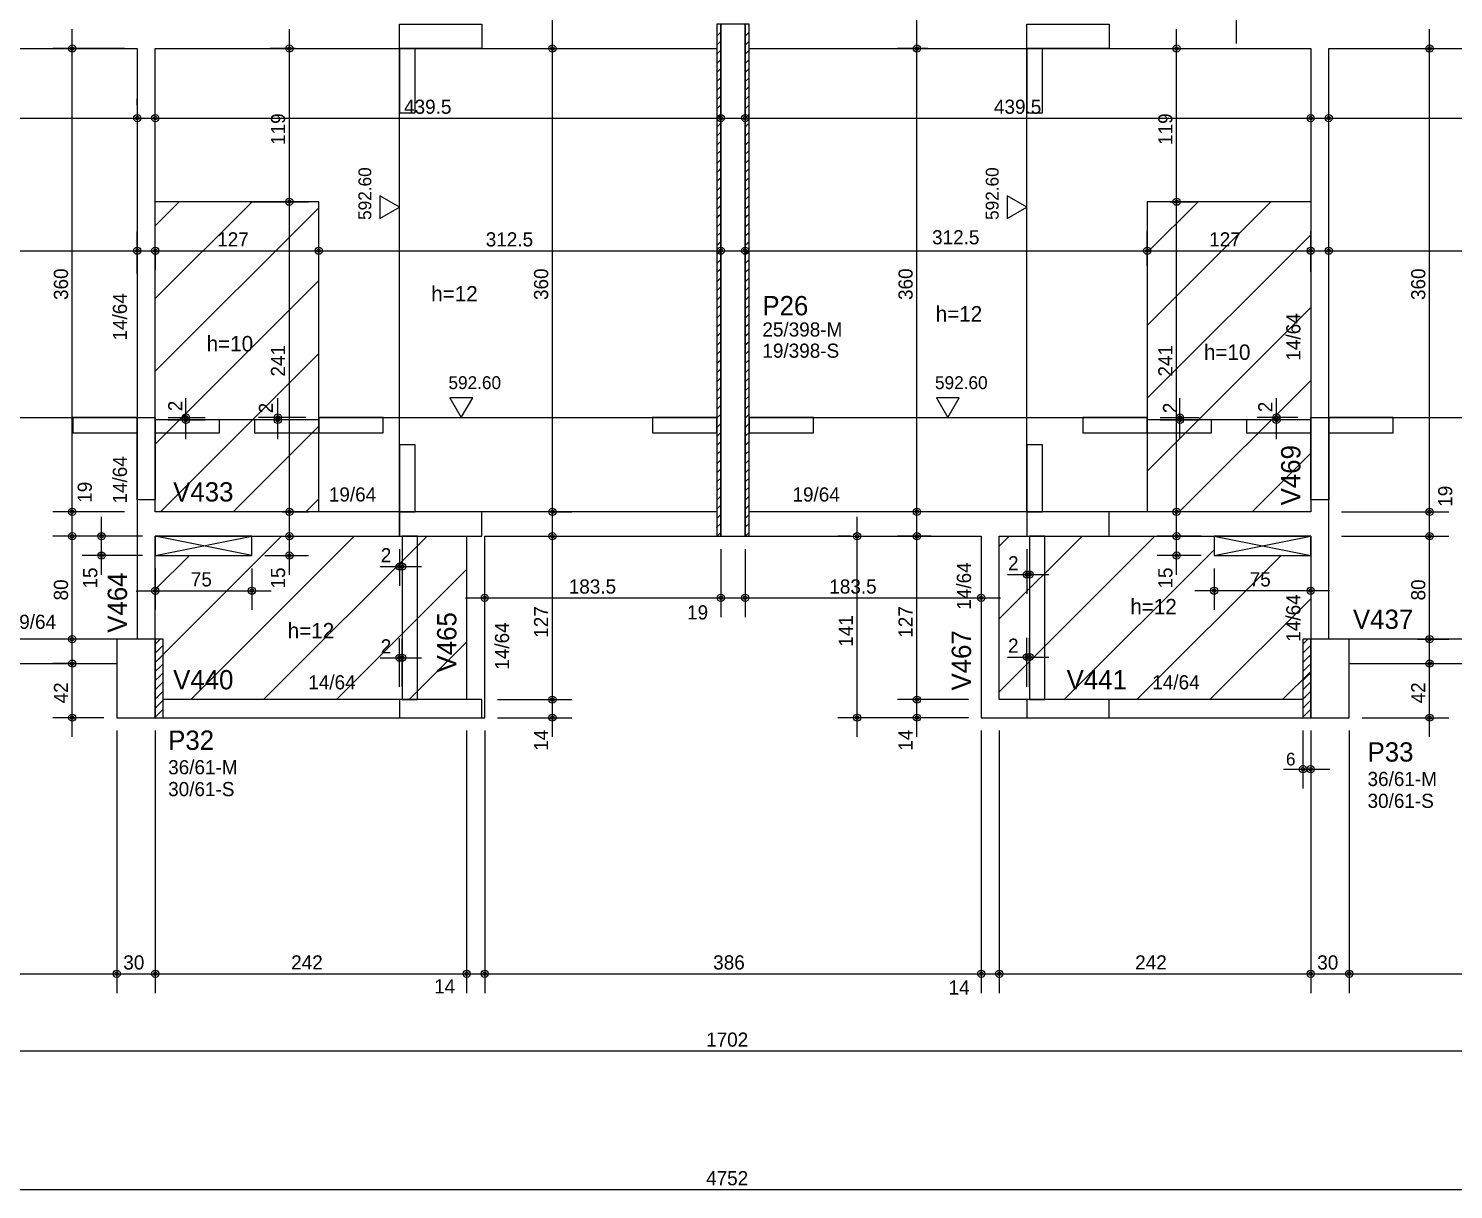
# Model space of a CAD drawing. Header units: metres. Extents: x 310 to 5592, y 1610 to 4022.
# Drawn here: x 2405 to 3513, y 1625 to 2528 of the extents above; entities that cross this region are included whole.
import ezdxf

# ---------------------------------------------------------------- set-up
doc = ezdxf.new("R2010")
doc.units = ezdxf.units.M
for name, color, linetype in [('MTH-224', 4, 'Continuous'), ('MTH-230', 1, 'Continuous'), ('MTH-COTAS7', 31, 'Continuous'), ('MTH-DIM-PILAR', 3, 'Continuous'), ('MTH-DIM-VIGA', 3, 'Continuous'), ('MTH-FACE-VIGA', 7, 'Continuous'), ('MTH-LINHA-SEÇÃO', 16, 'Continuous'), ('MTH-PILAR-SEGUE', 5, 'Continuous'), ('MTH-SIMB_COTA', 3, 'Continuous'), ('MTH-TIT1-PILAR', 5, 'Continuous'), ('MTH-TIT1-VIGA', 5, 'Continuous'), ('MTH-TRACEJADO-216', 1, 'Continuous'), ('MTH-TXT', 4, 'Continuous'), ('MTH-TXT-NEGRITO', 5, 'Continuous')]:
    doc.layers.add(name, color=color, linetype=linetype)

msp = doc.modelspace()

# ---------------------------------------------------------------- linework, layer by layer
at = {"layer": 'MTH-224', "linetype": 'Continuous'}
for points in [[(2678.087897, 2380.134453), (2693.386367, 2388.967456), (2678.087897, 2397.799581), (2678.087897, 2380.134453)], [(3165.675639, 2380.134453), (3180.974109, 2388.967456), (3165.675639, 2397.799581), (3165.675639, 2380.134453)], [(2732.510744, 2240.790798), (2741.343747, 2225.492328), (2750.175872, 2240.790798), (2732.510744, 2240.790798)], [(3110.68312, 2240.790798), (3119.516123, 2225.492328), (3128.348248, 2240.790798), (3110.68312, 2240.790798)]]:
    msp.add_lwpolyline(points, dxfattribs=at)
at = {"layer": 'MTH-230', "linetype": 'Continuous'}
for p, q in [((2503.511363, 2118.135498), (2578.511366, 2133.135498)), ((2578.511366, 2118.135498), (2503.511363, 2133.135498)), ((3326.511369, 2133.135498), (3401.511372, 2118.135498)), ((3326.511369, 2118.135498), (3401.511372, 2133.135498))]:
    msp.add_line(p, q, dxfattribs=at)
at = {"layer": 'MTH-COTAS7', "linetype": 'Continuous'}
for p, q in [((3095.447424, 2516.13677), (3095.447424, 2714.635497)), ((2812.152631, 2516.13677), (2812.152631, 2622.135465)), ((3343.886591, 2516.13677), (3343.886591, 2622.135465)), ((2438.970528, 2137.135501), (2438.970528, 2527.13677)), ((2607.698654, 2378.135439), (2607.698654, 2527.13677)), ((2812.152631, 2137.135501), (2812.152631, 2527.13677)), ((3095.447424, 2137.135501), (3095.447424, 2527.13677)), ((3297.324079, 2378.135439), (3297.324079, 2527.13677)), ((3493.919524, 2137.135501), (3493.919524, 2527.13677)), ((2479.511361, 2512.13677), (2423.970528, 2512.13677)), ((2612.295586, 2512.13677), (2592.698654, 2512.13677)), ((2810.094983, 2512.13677), (2827.152631, 2512.13677)), ((3103.966246, 2512.13677), (3080.447424, 2512.13677)), ((3292.727147, 2512.13677), (3312.324079, 2512.13677)), ((3465.43347, 2512.13677), (3508.919524, 2512.13677)), ((2489.511361, 2468.054228), (2489.511361, 2473.127822)), ((2503.511361, 2447.013621), (2503.511361, 2473.127822)), ((2962.011366, 2444.846505), (2962.011366, 2473.127822)), ((3415.51137, 2446.314718), (3415.51137, 2473.127822)), ((2169.511366, 2458.127822), (2504.511361, 2458.127822)), ((2488.511361, 2458.127822), (2958.011366, 2458.127822)), ((2943.011366, 2449.179394), (2943.011366, 2443.127822)), ((2947.011366, 2458.127822), (3416.51137, 2458.127822)), ((3400.51137, 2458.127822), (3735.511366, 2458.127822)), ((3401.51137, 2451.065743), (3401.51137, 2443.127822)), ((2607.698654, 2137.135501), (2607.698654, 2408.135439)), ((3297.324079, 2137.135501), (3297.324079, 2408.135439)), ((2577.01138, 2393.135439), (2622.698654, 2393.135439)), ((2612.698654, 2393.135439), (2592.698654, 2393.135439)), ((3328.011352, 2393.135439), (3282.324079, 2393.135439)), ((3292.324079, 2393.135439), (3312.324079, 2393.135439)), ((2489.511361, 2337.386135), (2489.511361, 2370.038858)), ((2630.511399, 2360.593422), (2630.511399, 2370.038858)), ((2630.511399, 2360.593422), (2630.511399, 2370.038858)), ((2962.011366, 2349.076776), (2962.011366, 2370.038858)), ((3274.511365, 2343.264967), (3274.511365, 2370.038858)), ((3274.511365, 2343.264967), (3274.511365, 2370.038858)), ((3401.51137, 2338.74127), (3401.51137, 2370.038858)), ((3415.51137, 2338.74127), (3415.51137, 2370.038858)), ((2169.511366, 2355.038858), (2504.511361, 2355.038858)), ((2488.511361, 2355.038858), (2645.511399, 2355.038858)), ((2503.511361, 2356.083774), (2503.511361, 2340.038858)), ((2615.511399, 2355.038858), (2958.011366, 2355.038858)), ((2943.011366, 2353.603166), (2943.011366, 2340.038858)), ((2947.011366, 2355.038858), (3289.511365, 2355.038858)), ((3259.511365, 2355.038858), (3416.51137, 2355.038858)), ((3400.51137, 2355.038858), (3735.511366, 2355.038858)), ((2527.308601, 2208.492328), (2527.308601, 2240.492328)), ((2598.749371, 2208.492328), (2598.749371, 2240.492328)), ((3299.943316, 2208.492328), (3299.943316, 2240.492328)), ((3374.906142, 2208.492328), (3374.906142, 2240.492328)), ((2513.511361, 2225.492328), (2542.308601, 2225.492328)), ((2513.511361, 2223.492328), (2542.308601, 2223.492328)), ((2620.511399, 2225.492328), (2583.749371, 2225.492328)), ((2620.511399, 2223.492328), (2583.749371, 2223.492328)), ((3284.511365, 2225.492328), (3314.943316, 2225.492328)), ((3284.511365, 2223.492328), (3314.943316, 2223.492328)), ((3391.51137, 2225.492328), (3359.906142, 2225.492328)), ((3391.51137, 2223.492328), (3359.906142, 2223.492328)), ((2438.970528, 2118.135501), (2438.970528, 2167.135501)), ((3493.919524, 2118.135501), (3493.919524, 2167.135501)), ((2469.511361, 2152.135501), (2423.970528, 2152.135501)), ((2479.511361, 2152.135501), (2423.970528, 2152.135501)), ((2602.041031, 2152.135501), (2622.698654, 2152.135501)), ((2812.335759, 2152.135501), (2827.152631, 2152.135501)), ((3302.981702, 2152.135501), (3282.324079, 2152.135501)), ((3425.51137, 2152.135501), (3508.919524, 2152.135501)), ((3425.51137, 2152.135501), (3508.919524, 2152.135501)), ((2438.970528, 2038.142044), (2438.970528, 2148.135501)), ((2461.710906, 2103.135498), (2461.710906, 2148.135498)), ((2607.698654, 2103.135498), (2607.698654, 2148.135501)), ((2812.152631, 1991.135501), (2812.152631, 2148.135501)), ((3049.019179, 1977.135501), (3049.019179, 2148.135501)), ((3095.447424, 1991.135501), (3095.447424, 2148.135501)), ((3297.324079, 2103.135498), (3297.324079, 2148.135501)), ((3493.919524, 2038.142044), (3493.919524, 2148.135501)), ((2479.511361, 2133.135501), (2423.970528, 2133.135501)), ((2479.511361, 2133.135501), (2423.970528, 2133.135501)), ((2493.511363, 2133.135498), (2446.710906, 2133.135498)), ((2588.511379, 2133.135501), (2622.698654, 2133.135501)), ((2814.204909, 2133.135501), (2827.152631, 2133.135501)), ((3043.761365, 2133.135501), (3034.019179, 2133.135501)), ((3106.53783, 2133.135501), (3080.447424, 2133.135501)), ((3316.511354, 2133.135501), (3282.324079, 2133.135501)), ((3425.51137, 2133.135501), (3508.919524, 2133.135501)), ((3425.51137, 2133.135501), (3508.919524, 2133.135501)), ((2493.511363, 2118.135498), (2446.710906, 2118.135498)), ((2588.511366, 2118.135498), (2622.698654, 2118.135498)), ((2693.386367, 2123.136558), (2693.386367, 2094.585297)), ((2695.386367, 2123.135501), (2695.386367, 2094.585297)), ((2943.011366, 2123.135501), (2943.011366, 2070.275959)), ((2943.011366, 2123.135501), (2943.011366, 2070.275959)), ((2962.011366, 2123.135501), (2962.011366, 2070.275959)), ((2962.011366, 2123.135501), (2962.011366, 2070.275959)), ((3180.974109, 2123.136558), (3180.974109, 2088.332682)), ((3182.974109, 2123.135501), (3182.974109, 2088.332682)), ((3316.511367, 2118.135498), (3282.324079, 2118.135498)), ((2503.511361, 2108.135498), (2503.511361, 2075.821089)), ((2578.511366, 2108.135498), (2578.511366, 2075.821089)), ((2678.386367, 2109.585297), (2710.386367, 2109.585297)), ((3145.511364, 2105.76788), (3145.511364, 2070.275959)), ((3326.511367, 2108.135498), (3326.511367, 2075.821089)), ((3401.511371, 2108.135498), (3401.511371, 2075.821089)), ((2759.511368, 1992.135501), (2759.511368, 2100.275959)), ((3165.974109, 2103.332682), (3197.974109, 2103.332682)), ((2488.511361, 2090.821089), (2593.511366, 2090.821089)), ((2744.511368, 2085.275959), (2958.011366, 2085.275959)), ((2928.011366, 2085.275959), (2977.011366, 2085.275959)), ((2947.011366, 2085.275959), (3160.511364, 2085.275959)), ((3416.511371, 2090.821089), (3311.511367, 2090.821089)), ((2445.927879, 2053.142044), (2423.970528, 2053.142044)), ((2438.970528, 1977.135463), (2438.970528, 2049.142044)), ((2693.386367, 2016.135501), (2693.386367, 2053.739065)), ((2695.386367, 2016.135501), (2695.386367, 2053.739065)), ((3180.974109, 2016.135501), (3180.974109, 2054.28798)), ((3182.974109, 2016.135501), (3182.974109, 2054.28798)), ((3484.5282, 2053.142044), (3508.919524, 2053.142044)), ((3493.919524, 1977.135501), (3493.919524, 2049.142044)), ((2678.386367, 2038.739065), (2710.386367, 2038.739065)), ((3165.974109, 2039.28798), (3197.974109, 2039.28798)), ((2441.927367, 2034.142044), (2423.970528, 2034.142044)), ((3490.449405, 2034.142044), (3508.919524, 2034.142044)), ((2812.152631, 1977.135501), (2812.152631, 2021.135501)), ((3095.447424, 1977.135501), (3095.447424, 2021.135501)), ((2769.511368, 2006.135501), (2827.152631, 2006.135501)), ((2769.511368, 2006.135501), (2827.152631, 2006.135501)), ((3135.511364, 2006.135501), (3080.447424, 2006.135501)), ((3135.511364, 2006.135501), (3080.447424, 2006.135501)), ((2463.511366, 1992.135463), (2423.970528, 1992.135463)), ((2769.511368, 1992.135501), (2827.152631, 1992.135501)), ((3135.511364, 1992.135501), (3034.019179, 1992.135501)), ((3135.511364, 1992.135501), (3080.447424, 1992.135501)), ((3441.511366, 1992.135501), (3508.919524, 1992.135501)), ((2473.511366, 1982.135463), (2473.511366, 1778.135501)), ((2473.511366, 1982.135463), (2473.511366, 1778.135501)), ((2503.511366, 1982.135463), (2503.511366, 1778.135501)), ((2503.511366, 1982.135463), (2503.511366, 1778.135501)), ((2745.511368, 1982.135501), (2745.511368, 1778.135501)), ((2745.511368, 1982.135501), (2745.511368, 1778.135501)), ((2759.511368, 1982.135501), (2759.511368, 1778.135501)), ((2759.511368, 1982.135501), (2759.511368, 1778.135501)), ((3145.511364, 1982.135501), (3145.511364, 1778.135501)), ((3145.511364, 1972.135501), (3145.511364, 1778.135501)), ((3159.511364, 1982.135501), (3159.511364, 1778.135501)), ((3159.511364, 1982.135501), (3159.511364, 1778.135501)), ((3395.511366, 1982.135463), (3395.511366, 1937.040389)), ((3401.511366, 1982.135501), (3401.511366, 1778.135501)), ((3401.511366, 1982.135501), (3401.511366, 1778.135501)), ((3401.511366, 1982.135463), (3401.511366, 1937.040389)), ((3431.511366, 1982.135501), (3431.511366, 1778.135501)), ((3431.511366, 1982.135501), (3431.511366, 1778.135501)), ((3380.511366, 1952.040389), (3416.511366, 1952.040389)), ((2169.511366, 1793.135501), (2488.511366, 1793.135501)), ((2458.511366, 1793.135501), (2518.511366, 1793.135501)), ((2488.511366, 1793.135501), (2760.511368, 1793.135501)), ((2730.511368, 1793.135501), (2774.511368, 1793.135501)), ((2744.511368, 1793.135501), (3160.511364, 1793.135501)), ((3130.511364, 1793.135501), (3174.511364, 1793.135501)), ((3144.511364, 1793.135501), (3416.511366, 1793.135501)), ((3386.511366, 1793.135501), (3446.511366, 1793.135501)), ((3416.511366, 1793.135501), (3735.511366, 1793.135501)), ((2086.511366, 1733.135501), (3818.511366, 1733.135501)), ((561.511366, 1625.451785), (5343.511366, 1625.451785))]:
    msp.add_line(p, q, dxfattribs=at)
at = {"layer": 'MTH-FACE-VIGA', "linetype": 'Continuous'}
for p, q in [((2940.011366, 2521.876448), (2942.96382, 2524.828901)), ((2940.011366, 2514.80538), (2942.910116, 2517.704129)), ((2942.910116, 2517.704129), (2943.011366, 2517.80538)), ((2942.96382, 2524.828901), (2943.011366, 2524.876448)), ((2962.011366, 2521.876448), (2964.96382, 2524.828901)), ((2962.011366, 2514.80538), (2964.910116, 2517.704129)), ((2964.910116, 2517.704129), (2965.011366, 2517.80538)), ((2964.96382, 2524.828901), (2965.011366, 2524.876448)), ((2940.011366, 2507.734312), (2942.856412, 2510.579357)), ((2940.011366, 2500.663244), (2942.802707, 2503.454585)), ((2942.802707, 2503.454585), (2943.011366, 2503.663244)), ((2942.856412, 2510.579357), (2943.011366, 2510.734312)), ((2962.011366, 2507.734312), (2964.856412, 2510.579357)), ((2962.011366, 2500.663244), (2964.802707, 2503.454585)), ((2964.802707, 2503.454585), (2965.011366, 2503.663244)), ((2964.856412, 2510.579357), (2965.011366, 2510.734312)), ((2940.011366, 2493.592177), (2942.749003, 2496.329813)), ((2942.749003, 2496.329813), (2943.011366, 2496.592177)), ((2962.011366, 2493.592177), (2964.749003, 2496.329813)), ((2964.749003, 2496.329813), (2965.011366, 2496.592177)), ((2940.011366, 2486.521109), (2942.695299, 2489.205042)), ((2940.011366, 2479.450041), (2942.641595, 2482.08027)), ((2942.641595, 2482.08027), (2943.011366, 2482.450041)), ((2942.695299, 2489.205042), (2943.011366, 2489.521109)), ((2962.011366, 2486.521109), (2964.695299, 2489.205042)), ((2962.011366, 2479.450041), (2964.641595, 2482.08027)), ((2964.641595, 2482.08027), (2965.011366, 2482.450041)), ((2964.695299, 2489.205042), (2965.011366, 2489.521109)), ((2940.011366, 2472.378973), (2942.587891, 2474.955498)), ((2942.587891, 2474.955498), (2943.011366, 2475.378973)), ((2962.011366, 2472.378973), (2964.587891, 2474.955498)), ((2964.587891, 2474.955498), (2965.011366, 2475.378973)), ((2940.011366, 2465.307905), (2942.534187, 2467.830726)), ((2940.011366, 2458.236838), (2942.480483, 2460.705954)), ((2942.480483, 2460.705954), (2943.011366, 2461.236838)), ((2942.534187, 2467.830726), (2943.011366, 2468.307905)), ((2962.011366, 2465.307905), (2964.534187, 2467.830726)), ((2962.011366, 2458.236838), (2964.480483, 2460.705954)), ((2964.480483, 2460.705954), (2965.011366, 2461.236838)), ((2964.534187, 2467.830726), (2965.011366, 2468.307905)), ((2940.011366, 2451.16577), (2942.426779, 2453.581182)), ((2942.426779, 2453.581182), (2943.011366, 2454.16577)), ((2962.011366, 2451.16577), (2964.426779, 2453.581182)), ((2964.426779, 2453.581182), (2965.011366, 2454.16577)), ((2940.011366, 2444.094702), (2942.373074, 2446.45641)), ((2940.011366, 2437.023634), (2942.31937, 2439.331638)), ((2942.31937, 2439.331638), (2943.011366, 2440.023634)), ((2942.373074, 2446.45641), (2943.011366, 2447.094702)), ((2962.011366, 2444.094702), (2964.373074, 2446.45641)), ((2962.011366, 2437.023634), (2964.31937, 2439.331638)), ((2964.31937, 2439.331638), (2965.011366, 2440.023634)), ((2964.373074, 2446.45641), (2965.011366, 2447.094702)), ((2940.011366, 2429.952566), (2942.265666, 2432.206866)), ((2942.211962, 2425.082094), (2943.011366, 2425.881499)), ((2942.265666, 2432.206866), (2943.011366, 2432.952566)), ((2962.011366, 2429.952566), (2964.265666, 2432.206866)), ((2964.211962, 2425.082094), (2965.011366, 2425.881499)), ((2964.265666, 2432.206866), (2965.011366, 2432.952566)), ((2940.011366, 2422.881499), (2942.211962, 2425.082094)), ((2940.011366, 2415.810431), (2942.158258, 2417.957322)), ((2942.158258, 2417.957322), (2943.011366, 2418.810431)), ((2962.011366, 2422.881499), (2964.211962, 2425.082094)), ((2962.011366, 2415.810431), (2964.158258, 2417.957322)), ((2964.158258, 2417.957322), (2965.011366, 2418.810431)), ((2940.011366, 2408.739363), (2942.104554, 2410.83255)), ((2940.011366, 2401.668295), (2942.05085, 2403.707778)), ((2942.05085, 2403.707778), (2943.011366, 2404.668295)), ((2942.104554, 2410.83255), (2943.011366, 2411.739363)), ((2962.011366, 2408.739363), (2964.104554, 2410.83255)), ((2962.011366, 2401.668295), (2964.05085, 2403.707778)), ((2964.05085, 2403.707778), (2965.011366, 2404.668295)), ((2964.104554, 2410.83255), (2965.011366, 2411.739363)), ((2940.011366, 2394.597227), (2941.997145, 2396.583006)), ((2941.997145, 2396.583006), (2943.011366, 2397.597227)), ((2962.011366, 2394.597227), (2963.997145, 2396.583006)), ((2963.997145, 2396.583006), (2965.011366, 2397.597227)), ((2940.011366, 2387.526159), (2941.943441, 2389.458234)), ((2940.011366, 2380.455092), (2941.889737, 2382.333462)), ((2941.889737, 2382.333462), (2943.011366, 2383.455092)), ((2941.943441, 2389.458234), (2943.011366, 2390.526159)), ((2962.011366, 2387.526159), (2963.943441, 2389.458234)), ((2962.011366, 2380.455092), (2963.889737, 2382.333462)), ((2963.889737, 2382.333462), (2965.011366, 2383.455092)), ((2963.943441, 2389.458234), (2965.011366, 2390.526159)), ((2940.011366, 2373.384024), (2941.836033, 2375.20869)), ((2941.836033, 2375.20869), (2943.011366, 2376.384024)), ((2962.011366, 2373.384024), (2963.836033, 2375.20869)), ((2963.836033, 2375.20869), (2965.011366, 2376.384024)), ((2940.011366, 2366.312956), (2941.782329, 2368.083918)), ((2940.011366, 2359.241888), (2941.728625, 2360.959146)), ((2941.728625, 2360.959146), (2943.011366, 2362.241888)), ((2941.782329, 2368.083918), (2943.011366, 2369.312956)), ((2962.011366, 2366.312956), (2963.782329, 2368.083918)), ((2962.011366, 2359.241888), (2963.728625, 2360.959146)), ((2963.728625, 2360.959146), (2965.011366, 2362.241888)), ((2963.782329, 2368.083918), (2965.011366, 2369.312956)), ((2940.011366, 2352.17082), (2941.674921, 2353.834374)), ((2941.621216, 2346.709602), (2943.011366, 2348.099753)), ((2941.674921, 2353.834374), (2943.011366, 2355.17082)), ((2962.011366, 2352.17082), (2963.674921, 2353.834374)), ((2963.621216, 2346.709602), (2965.011366, 2348.099753)), ((2963.674921, 2353.834374), (2965.011366, 2355.17082)), ((2940.011366, 2345.099753), (2941.621216, 2346.709602)), ((2940.011366, 2338.028685), (2941.567512, 2339.584831)), ((2941.567512, 2339.584831), (2943.011366, 2341.028685)), ((2962.011366, 2345.099753), (2963.621216, 2346.709602)), ((2962.011366, 2338.028685), (2963.567512, 2339.584831)), ((2963.567512, 2339.584831), (2965.011366, 2341.028685)), ((2940.011366, 2330.957617), (2941.513808, 2332.460059)), ((2941.460104, 2325.335287), (2943.011366, 2326.886549)), ((2941.513808, 2332.460059), (2943.011366, 2333.957617)), ((2962.011366, 2330.957617), (2963.513808, 2332.460059)), ((2963.460104, 2325.335287), (2965.011366, 2326.886549)), ((2963.513808, 2332.460059), (2965.011366, 2333.957617)), ((2940.011366, 2323.886549), (2941.460104, 2325.335287)), ((2940.011366, 2316.815481), (2941.4064, 2318.210515)), ((2941.4064, 2318.210515), (2943.011366, 2319.815481)), ((2962.011366, 2323.886549), (2963.460104, 2325.335287)), ((2962.011366, 2316.815481), (2963.4064, 2318.210515)), ((2963.4064, 2318.210515), (2965.011366, 2319.815481)), ((2940.011366, 2309.744414), (2941.352696, 2311.085743)), ((2940.011366, 2302.673346), (2941.298992, 2303.960971)), ((2941.298992, 2303.960971), (2943.011366, 2305.673346)), ((2941.352696, 2311.085743), (2943.011366, 2312.744414)), ((2962.011366, 2309.744414), (2963.352696, 2311.085743)), ((2962.011366, 2302.673346), (2963.298992, 2303.960971)), ((2963.298992, 2303.960971), (2965.011366, 2305.673346)), ((2963.352696, 2311.085743), (2965.011366, 2312.744414)), ((2940.011366, 2295.602278), (2941.245287, 2296.836199)), ((2941.245287, 2296.836199), (2943.011366, 2298.602278)), ((2962.011366, 2295.602278), (2963.245287, 2296.836199)), ((2963.245287, 2296.836199), (2965.011366, 2298.602278)), ((2940.011366, 2288.53121), (2941.191583, 2289.711427)), ((2940.011366, 2281.460142), (2941.137879, 2282.586655)), ((2941.137879, 2282.586655), (2943.011366, 2284.460142)), ((2941.191583, 2289.711427), (2943.011366, 2291.53121)), ((2962.011366, 2288.53121), (2963.191583, 2289.711427)), ((2962.011366, 2281.460142), (2963.137879, 2282.586655)), ((2963.137879, 2282.586655), (2965.011366, 2284.460142)), ((2963.191583, 2289.711427), (2965.011366, 2291.53121)), ((2940.011366, 2274.389074), (2941.084175, 2275.461883)), ((2941.084175, 2275.461883), (2943.011366, 2277.389074)), ((2962.011366, 2274.389074), (2963.084175, 2275.461883)), ((2963.084175, 2275.461883), (2965.011366, 2277.389074)), ((2940.011366, 2267.318007), (2941.030471, 2268.337111)), ((2940.011366, 2260.246939), (2940.976767, 2261.212339)), ((2940.976767, 2261.212339), (2943.011366, 2263.246939)), ((2941.030471, 2268.337111), (2943.011366, 2270.318007)), ((2962.011366, 2267.318007), (2963.030471, 2268.337111)), ((2962.011366, 2260.246939), (2962.976767, 2261.212339)), ((2962.976767, 2261.212339), (2965.011366, 2263.246939)), ((2963.030471, 2268.337111), (2965.011366, 2270.318007)), ((2940.011366, 2253.175871), (2940.923063, 2254.087567)), ((2940.869358, 2246.962795), (2943.011366, 2249.104803)), ((2940.923063, 2254.087567), (2943.011366, 2256.175871)), ((2962.011366, 2253.175871), (2962.923063, 2254.087567)), ((2962.869358, 2246.962795), (2965.011366, 2249.104803)), ((2962.923063, 2254.087567), (2965.011366, 2256.175871)), ((2940.011366, 2246.104803), (2940.869358, 2246.962795)), ((2940.011366, 2239.033735), (2940.815654, 2239.838023)), ((2940.815654, 2239.838023), (2943.011366, 2242.033735)), ((2962.011366, 2246.104803), (2962.869358, 2246.962795)), ((2962.011366, 2239.033735), (2962.815654, 2239.838023)), ((2962.815654, 2239.838023), (2965.011366, 2242.033735)), ((2940.011366, 2231.962668), (2940.76195, 2232.713251)), ((2940.708246, 2225.588479), (2943.011366, 2227.8916)), ((2940.76195, 2232.713251), (2943.011366, 2234.962668)), ((2962.011366, 2231.962668), (2962.76195, 2232.713251)), ((2962.708246, 2225.588479), (2965.011366, 2227.8916)), ((2962.76195, 2232.713251), (2965.011366, 2234.962668)), ((2940.011366, 2224.8916), (2940.708246, 2225.588479)), ((2940.011366, 2217.820532), (2940.654542, 2218.463707)), ((2940.654542, 2218.463707), (2943.011366, 2220.820532)), ((2962.011366, 2224.8916), (2962.708246, 2225.588479)), ((2962.011366, 2217.820532), (2962.654542, 2218.463707)), ((2962.654542, 2218.463707), (2965.011366, 2220.820532)), ((2940.011366, 2210.749464), (2940.600838, 2211.338935)), ((2940.011366, 2203.678396), (2940.547134, 2204.214163)), ((2940.547134, 2204.214163), (2943.011366, 2206.678396)), ((2940.600838, 2211.338935), (2943.011366, 2213.749464)), ((2962.011366, 2210.749464), (2962.600838, 2211.338935)), ((2962.011366, 2203.678396), (2962.547134, 2204.214163)), ((2962.547134, 2204.214163), (2965.011366, 2206.678396)), ((2962.600838, 2211.338935), (2965.011366, 2213.749464)), ((2940.011366, 2196.607329), (2940.493429, 2197.089392)), ((2940.493429, 2197.089392), (2943.011366, 2199.607329)), ((2962.011366, 2196.607329), (2962.493429, 2197.089392)), ((2962.493429, 2197.089392), (2965.011366, 2199.607329)), ((2940.011366, 2189.536261), (2940.439725, 2189.96462)), ((2940.011366, 2182.465193), (2940.386021, 2182.839848)), ((2940.386021, 2182.839848), (2943.011366, 2185.465193)), ((2940.439725, 2189.96462), (2943.011366, 2192.536261)), ((2962.011366, 2189.536261), (2962.439725, 2189.96462)), ((2962.011366, 2182.465193), (2962.386021, 2182.839848)), ((2962.386021, 2182.839848), (2965.011366, 2185.465193)), ((2962.439725, 2189.96462), (2965.011366, 2192.536261)), ((2940.011366, 2175.394125), (2940.332317, 2175.715076)), ((2940.278613, 2168.590304), (2943.011366, 2171.323057)), ((2940.332317, 2175.715076), (2943.011366, 2178.394125)), ((2962.011366, 2175.394125), (2962.332317, 2175.715076)), ((2962.278613, 2168.590304), (2965.011366, 2171.323057)), ((2962.332317, 2175.715076), (2965.011366, 2178.394125)), ((2940.011366, 2168.323057), (2940.278613, 2168.590304)), ((2940.011366, 2161.251989), (2940.224909, 2161.465532)), ((2940.224909, 2161.465532), (2943.011366, 2164.251989)), ((2962.011366, 2168.323057), (2962.278613, 2168.590304)), ((2962.011366, 2161.251989), (2962.224909, 2161.465532)), ((2962.224909, 2161.465532), (2965.011366, 2164.251989)), ((2940.011366, 2154.180922), (2940.171205, 2154.34076)), ((2940.1175, 2147.215988), (2943.011366, 2150.109854)), ((2940.171205, 2154.34076), (2943.011366, 2157.180922)), ((2962.011366, 2154.180922), (2962.171205, 2154.34076)), ((2962.1175, 2147.215988), (2965.011366, 2150.109854)), ((2962.171205, 2154.34076), (2965.011366, 2157.180922)), ((2940.011366, 2147.109854), (2940.1175, 2147.215988)), ((2940.011366, 2140.038786), (2940.063796, 2140.091216)), ((2940.063796, 2140.091216), (2943.011366, 2143.038786)), ((2962.011366, 2147.109854), (2962.1175, 2147.215988)), ((2962.011366, 2140.038786), (2962.063796, 2140.091216)), ((2962.063796, 2140.091216), (2965.011366, 2143.038786)), ((2940.179149, 2133.135501), (2943.011366, 2135.967718)), ((2962.179149, 2133.135501), (2965.011366, 2135.967718)), ((2503.511366, 2049.234312), (2507.412555, 2053.135501)), ((3395.511366, 2049.234312), (3399.412555, 2053.135501)), ((2503.511366, 2042.163244), (2508.968939, 2047.620817)), ((2503.511366, 2035.092177), (2508.19755, 2039.77836)), ((2508.19755, 2039.77836), (2509.511366, 2041.092177)), ((2508.968939, 2047.620817), (2509.511366, 2048.163244)), ((3395.511366, 2042.163244), (3400.968939, 2047.620817)), ((3395.511366, 2035.092177), (3400.19755, 2039.77836)), ((3400.19755, 2039.77836), (3401.511366, 2041.092177)), ((3400.968939, 2047.620817), (3401.511366, 2048.163244)), ((2503.511366, 2028.021109), (2507.426162, 2031.935904)), ((2506.654773, 2024.093447), (2509.511366, 2026.950041)), ((2507.426162, 2031.935904), (2509.511366, 2034.021109)), ((3395.511366, 2028.021109), (3399.426162, 2031.935904)), ((3398.654773, 2024.093447), (3401.511366, 2026.950041)), ((3399.426162, 2031.935904), (3401.511366, 2034.021109)), ((2503.511366, 2020.950041), (2506.654773, 2024.093447)), ((2503.511366, 2013.878973), (2505.883384, 2016.250991)), ((2505.883384, 2016.250991), (2509.511366, 2019.878973)), ((3395.511366, 2020.950041), (3398.654773, 2024.093447)), ((3395.511366, 2013.878973), (3397.883384, 2016.250991)), ((3397.883384, 2016.250991), (3401.511366, 2019.878973)), ((2503.511366, 2006.807905), (2505.111995, 2008.408534)), ((2504.340607, 2000.566078), (2509.511366, 2005.736838)), ((2505.111995, 2008.408534), (2509.511366, 2012.807905)), ((3395.511366, 2006.807905), (3397.111995, 2008.408534)), ((3396.340607, 2000.566078), (3401.511366, 2005.736838)), ((3397.111995, 2008.408534), (3401.511366, 2012.807905)), ((2503.511366, 1999.736838), (2504.340607, 2000.566078)), ((2503.569218, 1992.723621), (2509.511366, 1998.66577)), ((3395.511366, 1999.736838), (3396.340607, 2000.566078)), ((3395.569218, 1992.723621), (3401.511366, 1998.66577)), ((2503.511366, 1992.66577), (2503.569218, 1992.723621)), ((3395.511366, 1992.66577), (3395.569218, 1992.723621))]:
    msp.add_line(p, q, dxfattribs=at)
for points in [[(2943.011366, 2531.13677), (2940.011366, 2531.13677), (2940.011366, 2133.135501), (2943.011366, 2133.135501), (2943.011366, 2531.13677)], [(2965.011366, 2531.13677), (2962.011366, 2531.13677), (2962.011366, 2133.135501), (2965.011366, 2133.135501), (2965.011366, 2531.13677)], [(2290.511366, 2512.13677), (2489.511361, 2512.13677)], [(2489.511361, 2512.13677), (2489.511361, 2142.635501)], [(2503.511361, 2152.135501), (2503.511361, 2512.13677)], [(2503.511361, 2512.13677), (2940.011366, 2512.13677)], [(2965.011366, 2512.13677), (3401.51137, 2512.13677)], [(3401.51137, 2512.13677), (3401.51137, 2152.135501)], [(3415.51137, 2142.635501), (3415.51137, 2512.13677)], [(3415.51137, 2512.13677), (3614.511366, 2512.13677)], [(2752.511368, 2152.135501), (2503.511361, 2152.135501)], [(2940.011366, 2152.135501), (2752.511368, 2152.135501)], [(3152.511364, 2152.135501), (2965.011366, 2152.135501)], [(3401.51137, 2152.135501), (3152.511364, 2152.135501)], [(2489.511361, 2142.635501), (2489.511361, 2053.135501)], [(3415.51137, 2053.135538), (3415.51137, 2142.635501)], [(2503.511361, 2053.135501), (2503.511361, 2133.135501)], [(2503.511361, 2133.135501), (2745.511368, 2133.135501)], [(2503.511363, 2118.135498), (2578.511366, 2118.135498), (2578.511366, 2133.135498), (2503.511363, 2133.135498), (2503.511363, 2118.135498)], [(2745.511368, 2133.135501), (2745.511368, 2006.135501)], [(2759.511368, 1992.135501), (2759.511368, 2133.135501)], [(2759.511368, 2133.135501), (2943.011366, 2133.135501)], [(2962.011366, 2133.135501), (3145.511364, 2133.135501)], [(3145.511364, 2133.135501), (3145.511364, 1992.135501)], [(3159.511364, 2006.135501), (3159.511364, 2133.135501)], [(3159.511364, 2133.135501), (3401.51137, 2133.135501)], [(3326.511369, 2133.135498), (3326.511369, 2118.135498), (3401.511372, 2118.135498), (3401.511372, 2133.135498), (3326.511369, 2133.135498)], [(3401.51137, 2133.135501), (3401.51137, 2053.135538)], [(2473.511366, 2053.142044), (2192.511366, 2053.142044)], [(2509.511366, 2053.135501), (2503.511366, 2053.135501), (2503.511366, 1992.135463), (2509.511366, 1992.135463), (2509.511366, 2053.135501)], [(3401.511366, 2053.135501), (3395.511366, 2053.135501), (3395.511366, 1992.135463), (3401.511366, 1992.135463), (3401.511366, 2053.135501)], [(3712.511366, 2053.142044), (3431.511366, 2053.142044)], [(2192.511366, 2034.142044), (2473.511366, 2034.142044)], [(3431.511366, 2034.142044), (3712.511366, 2034.142044)], [(2745.511368, 2006.135501), (2509.511366, 2006.135501)], [(3395.511366, 2006.135501), (3159.511364, 2006.135501)], [(2503.511366, 1992.135501), (2759.511368, 1992.135501)], [(3145.511364, 1992.135501), (3401.511366, 1992.135501)]]:
    msp.add_lwpolyline(points, dxfattribs=at)
at = {"layer": 'MTH-LINHA-SEÇÃO', "linetype": 'Continuous'}
for p, q in [((2693.386367, 2133.135501), (2693.386367, 2531.13677)), ((3180.974109, 2152.135501), (3180.974109, 2531.13677)), ((1888.512128, 2225.492328), (2503.511361, 2225.492328)), ((2630.511398, 2223.492328), (2503.511361, 2223.492328)), ((2630.511398, 2225.492328), (2940.011366, 2225.492328)), ((2965.011366, 2225.492328), (3274.511333, 2225.492328)), ((3401.511366, 2223.492328), (3274.511329, 2223.492328)), ((3401.511366, 2225.492328), (4016.510603, 2225.492328))]:
    msp.add_line(p, q, dxfattribs=at)
for points in [[(2693.386367, 2512.13677), (2693.386367, 2531.13677), (2757.386367, 2531.13677), (2757.386367, 2512.13677), (2693.386367, 2512.13677)], [(3180.974109, 2512.13677), (3180.974109, 2531.13677), (3244.974109, 2531.13677), (3244.974109, 2512.13677), (3180.974109, 2512.13677)], [(2693.386367, 2512.13677), (2693.386367, 2462.13677), (2705.386367, 2462.13677), (2705.386367, 2512.13677), (2693.386367, 2512.13677)], [(3180.974109, 2512.13677), (3180.974109, 2462.13677), (3192.974109, 2462.13677), (3192.974109, 2512.13677), (3180.974109, 2512.13677)], [(2489.511361, 2225.492328), (2439.511361, 2225.492328), (2439.511361, 2213.492328), (2489.511361, 2213.492328), (2489.511361, 2225.492328)], [(2489.511361, 2225.492328), (2503.511361, 2225.492328), (2503.511361, 2161.492328), (2489.511361, 2161.492328), (2489.511361, 2225.492328)], [(2553.511361, 2223.492328), (2503.511361, 2223.492328), (2503.511361, 2213.492328), (2553.511361, 2213.492328), (2553.511361, 2223.492328)], [(2630.511398, 2223.492328), (2580.511398, 2223.492328), (2580.511398, 2213.492328), (2630.511398, 2213.492328), (2630.511398, 2223.492328)], [(2680.511398, 2225.492328), (2630.511398, 2225.492328), (2630.511398, 2213.492328), (2680.511398, 2213.492328), (2680.511398, 2225.492328)], [(2940.011366, 2225.492328), (2890.011366, 2225.492328), (2890.011366, 2213.492328), (2940.011366, 2213.492328), (2940.011366, 2225.492328)], [(3015.011366, 2225.492328), (2965.011366, 2225.492328), (2965.011366, 2213.492328), (3015.011366, 2213.492328), (3015.011366, 2225.492328)], [(3274.511329, 2225.492328), (3224.511329, 2225.492328), (3224.511329, 2213.492328), (3274.511329, 2213.492328), (3274.511329, 2225.492328)], [(3324.511329, 2223.492328), (3274.511329, 2223.492328), (3274.511329, 2213.492328), (3324.511329, 2213.492328), (3324.511329, 2223.492328)], [(3401.511366, 2223.492328), (3351.511366, 2223.492328), (3351.511366, 2213.492328), (3401.511366, 2213.492328), (3401.511366, 2223.492328)], [(3401.51137, 2225.492328), (3415.51137, 2225.492328), (3415.51137, 2161.492328), (3401.51137, 2161.492328), (3401.51137, 2225.492328)], [(3465.511366, 2225.492328), (3415.511366, 2225.492328), (3415.511366, 2213.492328), (3465.511366, 2213.492328), (3465.511366, 2225.492328)], [(2693.386367, 2204.136558), (2693.386367, 2152.136558), (2705.386367, 2152.136558), (2705.386367, 2204.136558), (2693.386367, 2204.136558)], [(3180.974109, 2204.136558), (3180.974109, 2152.136558), (3192.974109, 2152.136558), (3192.974109, 2204.136558), (3180.974109, 2204.136558)], [(2693.386367, 2152.136558), (2693.386367, 2133.136558), (2757.386367, 2133.136558), (2757.386367, 2152.136558), (2693.386367, 2152.136558)], [(3180.974109, 2152.136558), (3180.974109, 2133.136558), (3244.974109, 2133.136558), (3244.974109, 2152.136558), (3180.974109, 2152.136558)], [(2695.386367, 2133.135501), (2695.386367, 2006.135501), (2707.386367, 2006.135501), (2707.386367, 2133.135501), (2695.386367, 2133.135501)], [(3182.974109, 2133.135501), (3182.974109, 2006.135501), (3194.974109, 2006.135501), (3194.974109, 2133.135501), (3182.974109, 2133.135501)], [(2693.386367, 2006.135501), (2693.386367, 1992.135501), (2757.386367, 1992.135501), (2757.386367, 2006.135501), (2693.386367, 2006.135501)], [(3180.974109, 2006.135501), (3180.974109, 1992.135501), (3244.974109, 1992.135501), (3244.974109, 2006.135501), (3180.974109, 2006.135501)]]:
    msp.add_lwpolyline(points, dxfattribs=at)
at = {"layer": 'MTH-PILAR-SEGUE', "linetype": 'Continuous'}
for points in [[(2943.011366, 2133.135501), (2962.011366, 2133.135501), (2962.011366, 2531.13677), (2943.011366, 2531.13677), (2943.011366, 2133.135501)], [(2473.511366, 1992.135463), (2503.511366, 1992.135463), (2503.511366, 2053.135501), (2473.511366, 2053.135501), (2473.511366, 1992.135463)], [(3401.511366, 1992.135501), (3431.511366, 1992.135501), (3431.511366, 2053.135538), (3401.511366, 2053.135538), (3401.511366, 1992.135501)]]:
    msp.add_lwpolyline(points, dxfattribs=at)
at = {"layer": 'MTH-SIMB_COTA', "linetype": 'Continuous'}
for centre, radius in [((2438.970528, 2512.13677), 2.8), ((2607.698654, 2512.13677), 2.8), ((2812.152631, 2512.13677), 2.8), ((3095.447424, 2512.13677), 2.8), ((3297.324079, 2512.13677), 2.8), ((3493.919524, 2512.13677), 2.8), ((2438.970528, 2512.13677), 1.4), ((2607.698654, 2512.13677), 1.4), ((2812.152631, 2512.13677), 1.4), ((3095.447424, 2512.13677), 1.4), ((3297.324079, 2512.13677), 1.4), ((3493.919524, 2512.13677), 1.4), ((2489.511361, 2458.127822), 2.8), ((2489.511361, 2458.127822), 1.4), ((2503.511361, 2458.127822), 2.8), ((2503.511361, 2458.127822), 1.4), ((2943.011366, 2458.127822), 2.8), ((2943.011366, 2458.127822), 1.4), ((2962.011366, 2458.127822), 2.8), ((2962.011366, 2458.127822), 1.4), ((3401.51137, 2458.127822), 2.8), ((3401.51137, 2458.127822), 1.4), ((3415.51137, 2458.127822), 2.8), ((3415.51137, 2458.127822), 1.4), ((2607.698654, 2393.135439), 2.8), ((2607.698654, 2393.135439), 2.8), ((2607.698654, 2393.135439), 1.4), ((2607.698654, 2393.135439), 1.4), ((3297.324079, 2393.135439), 2.8), ((3297.324079, 2393.135439), 2.8), ((3297.324079, 2393.135439), 1.4), ((3297.324079, 2393.135439), 1.4), ((2489.511361, 2355.038858), 2.8), ((2489.511361, 2355.038858), 1.4), ((2503.511361, 2355.038858), 2.8), ((2503.511361, 2355.038858), 1.4), ((2630.511399, 2355.038858), 2.8), ((2630.511399, 2355.038858), 2.8), ((2630.511399, 2355.038858), 1.4), ((2630.511399, 2355.038858), 1.4), ((2943.011366, 2355.038858), 2.8), ((2943.011366, 2355.038858), 1.4), ((2962.011366, 2355.038858), 2.8), ((2962.011366, 2355.038858), 1.4), ((3274.511365, 2355.038858), 2.8), ((3274.511365, 2355.038858), 2.8), ((3274.511365, 2355.038858), 1.4), ((3274.511365, 2355.038858), 1.4), ((3401.51137, 2355.038858), 2.8), ((3401.51137, 2355.038858), 1.4), ((3415.51137, 2355.038858), 2.8), ((3415.51137, 2355.038858), 1.4), ((2527.308601, 2225.492328), 2.8), ((2527.308601, 2223.492328), 2.8), ((2527.308601, 2225.492328), 1.4), ((2598.749371, 2225.492328), 2.8), ((2598.749371, 2223.492328), 2.8), ((2598.749371, 2225.492328), 1.4), ((3299.943316, 2225.492328), 2.8), ((3299.943316, 2223.492328), 2.8), ((3299.943316, 2225.492328), 1.4), ((3374.906142, 2225.492328), 2.8), ((3374.906142, 2223.492328), 2.8), ((3374.906142, 2225.492328), 1.4), ((2527.308601, 2223.492328), 1.4), ((2598.749371, 2223.492328), 1.4), ((3299.943316, 2223.492328), 1.4), ((3374.906142, 2223.492328), 1.4), ((2438.970528, 2152.135501), 2.8), ((2438.970528, 2152.135501), 2.8), ((2438.970528, 2152.135501), 1.4), ((2438.970528, 2152.135501), 1.4), ((2607.698654, 2152.135501), 2.8), ((2607.698654, 2152.135501), 1.4), ((2812.152631, 2152.135501), 2.8), ((2812.152631, 2152.135501), 1.4), ((3095.447424, 2152.135501), 2.8), ((3095.447424, 2152.135501), 1.4), ((3297.324079, 2152.135501), 2.8), ((3297.324079, 2152.135501), 1.4), ((3493.919524, 2152.135501), 2.8), ((3493.919524, 2152.135501), 2.8), ((3493.919524, 2152.135501), 1.4), ((3493.919524, 2152.135501), 1.4), ((2438.970528, 2133.135501), 2.8), ((2438.970528, 2133.135501), 2.8), ((2438.970528, 2133.135501), 1.4), ((2438.970528, 2133.135501), 1.4), ((2461.710906, 2133.135498), 2.8), ((2461.710906, 2133.135498), 1.4), ((2607.698654, 2133.135501), 2.8), ((2607.698654, 2133.135501), 1.4), ((2812.152631, 2133.135501), 2.8), ((2812.152631, 2133.135501), 1.4), ((3049.019179, 2133.135501), 2.8), ((3049.019179, 2133.135501), 1.4), ((3095.447424, 2133.135501), 2.8), ((3095.447424, 2133.135501), 1.4), ((3297.324079, 2133.135501), 2.8), ((3297.324079, 2133.135501), 1.4), ((3493.919524, 2133.135501), 2.8), ((3493.919524, 2133.135501), 2.8), ((3493.919524, 2133.135501), 1.4), ((3493.919524, 2133.135501), 1.4), ((2461.710906, 2118.135498), 2.8), ((2461.710906, 2118.135498), 1.4), ((2607.698654, 2118.135498), 2.8), ((2607.698654, 2118.135498), 1.4), ((3297.324079, 2118.135498), 2.8), ((3297.324079, 2118.135498), 1.4), ((2693.386367, 2109.585297), 2.8), ((2693.386367, 2109.585297), 1.4), ((2695.386367, 2109.585297), 2.8), ((2695.386367, 2109.585297), 1.4), ((3180.974109, 2103.332682), 2.8), ((3180.974109, 2103.332682), 1.4), ((3182.974109, 2103.332682), 2.8), ((3182.974109, 2103.332682), 1.4), ((2503.511361, 2090.821089), 2.8), ((2578.511366, 2090.821089), 2.8), ((3326.511367, 2090.821089), 2.8), ((3401.511371, 2090.821089), 2.8), ((2503.511361, 2090.821089), 1.4), ((2578.511366, 2090.821089), 1.4), ((2759.511368, 2085.275959), 2.8), ((2759.511368, 2085.275959), 1.4), ((2943.011366, 2085.275959), 2.8), ((2943.011366, 2085.275959), 2.8), ((2943.011366, 2085.275959), 1.4), ((2943.011366, 2085.275959), 1.4), ((2962.011366, 2085.275959), 2.8), ((2962.011366, 2085.275959), 2.8), ((2962.011366, 2085.275959), 1.4), ((2962.011366, 2085.275959), 1.4), ((3145.511364, 2085.275959), 2.8), ((3145.511364, 2085.275959), 1.4), ((3326.511367, 2090.821089), 1.4), ((3401.511371, 2090.821089), 1.4), ((2438.970528, 2053.142044), 2.8), ((2438.970528, 2053.142044), 1.4), ((3493.919524, 2053.142044), 2.8), ((3493.919524, 2053.142044), 1.4), ((2693.386367, 2038.739065), 2.8), ((2693.386367, 2038.739065), 1.4), ((2695.386367, 2038.739065), 2.8), ((2695.386367, 2038.739065), 1.4), ((3180.974109, 2039.28798), 2.8), ((3180.974109, 2039.28798), 1.4), ((3182.974109, 2039.28798), 2.8), ((3182.974109, 2039.28798), 1.4), ((2438.970528, 2034.142044), 2.8), ((2438.970528, 2034.142044), 1.4), ((3493.919524, 2034.142044), 2.8), ((3493.919524, 2034.142044), 1.4), ((2812.152631, 2006.135501), 2.8), ((2812.152631, 2006.135501), 2.8), ((2812.152631, 2006.135501), 1.4), ((2812.152631, 2006.135501), 1.4), ((3095.447424, 2006.135501), 2.8), ((3095.447424, 2006.135501), 2.8), ((3095.447424, 2006.135501), 1.4), ((3095.447424, 2006.135501), 1.4), ((2438.970528, 1992.135463), 2.8), ((2812.152631, 1992.135501), 2.8), ((3049.019179, 1992.135501), 2.8), ((3095.447424, 1992.135501), 2.8), ((3493.919524, 1992.135501), 2.8), ((2438.970528, 1992.135463), 1.4), ((2812.152631, 1992.135501), 1.4), ((3049.019179, 1992.135501), 1.4), ((3095.447424, 1992.135501), 1.4), ((3493.919524, 1992.135501), 1.4), ((3395.511366, 1952.040389), 2.8), ((3395.511366, 1952.040389), 1.4), ((3401.511366, 1952.040389), 2.8), ((3401.511366, 1952.040389), 1.4), ((2473.511366, 1793.135501), 2.8), ((2473.511366, 1793.135501), 2.8), ((2473.511366, 1793.135501), 1.4), ((2473.511366, 1793.135501), 1.4), ((2503.511366, 1793.135501), 2.8), ((2503.511366, 1793.135501), 2.8), ((2503.511366, 1793.135501), 1.4), ((2503.511366, 1793.135501), 1.4), ((2745.511368, 1793.135501), 2.8), ((2745.511368, 1793.135501), 2.8), ((2745.511368, 1793.135501), 1.4), ((2745.511368, 1793.135501), 1.4), ((2759.511368, 1793.135501), 2.8), ((2759.511368, 1793.135501), 2.8), ((2759.511368, 1793.135501), 1.4), ((2759.511368, 1793.135501), 1.4), ((3145.511364, 1793.135501), 2.8), ((3145.511364, 1793.135501), 2.8), ((3145.511364, 1793.135501), 1.4), ((3145.511364, 1793.135501), 1.4), ((3159.511364, 1793.135501), 2.8), ((3159.511364, 1793.135501), 2.8), ((3159.511364, 1793.135501), 1.4), ((3159.511364, 1793.135501), 1.4), ((3401.511366, 1793.135501), 2.8), ((3401.511366, 1793.135501), 2.8), ((3401.511366, 1793.135501), 1.4), ((3401.511366, 1793.135501), 1.4), ((3431.511366, 1793.135501), 2.8), ((3431.511366, 1793.135501), 2.8), ((3431.511366, 1793.135501), 1.4), ((3431.511366, 1793.135501), 1.4)]:
    msp.add_circle(centre, radius, dxfattribs=at)
at = {"layer": 'MTH-TRACEJADO-216'}
for p, q in [((2503.511361, 2317.934884), (2578.711916, 2393.135439)), ((2503.511361, 2374.503427), (2522.143373, 2393.135439)), ((2630.511399, 2393.135439), (2503.511361, 2393.135439)), ((2630.511399, 2152.135501), (2630.511399, 2393.135439)), ((3274.511365, 2296.975293), (3370.671574, 2393.135502)), ((3274.511365, 2353.543836), (3314.103031, 2393.135502)), ((3401.51137, 2393.135502), (3274.511365, 2393.135502)), ((3274.511365, 2393.135502), (3274.511365, 2152.135501)), ((2503.511361, 2261.366342), (2630.511399, 2388.36638)), ((3274.511365, 2240.406751), (3401.51137, 2367.406756)), ((2503.511361, 2204.797799), (2630.511399, 2331.797837)), ((3274.511365, 2183.838208), (3401.51137, 2310.838213)), ((2507.417605, 2152.135501), (2630.511399, 2275.229295)), ((3299.3772, 2152.135501), (3401.51137, 2254.269671)), ((2563.986148, 2152.135501), (2630.511399, 2218.660752)), ((3355.945743, 2152.135501), (3401.51137, 2197.701128)), ((2620.55469, 2152.135501), (2630.511399, 2162.09221)), ((2503.511363, 2035.092174), (2601.55469, 2133.135501)), ((2531.123233, 2006.135501), (2658.123233, 2133.135501)), ((2587.691775, 2006.135501), (2714.691775, 2133.135501)), ((3159.511364, 2012.269665), (3280.3772, 2133.135501)), ((3159.511364, 2068.838207), (3223.808658, 2133.135501)), ((3159.511364, 2125.40675), (3167.240115, 2133.135501)), ((2503.511363, 2091.660716), (2529.986145, 2118.135498)), ((3209.945743, 2006.135501), (3326.511369, 2122.701127)), ((3266.514285, 2006.135501), (3378.514283, 2118.135498)), ((2644.260318, 2006.135501), (2745.511368, 2107.386551)), ((3323.082828, 2006.135501), (3401.511366, 2084.564039)), ((2700.82886, 2006.135501), (2745.511368, 2050.818009)), ((3379.65137, 2006.135501), (3401.511366, 2027.995497))]:
    msp.add_line(p, q, dxfattribs=at)

# ---------------------------------------------------------------- texts
at = {"layer": 'MTH-COTAS7', "linetype": 'Continuous'}
for s, height, p in [('439.5', 11, (2696.861364, 2461.427822)), ('439.5', 11, (3155.361368, 2461.427822)), ('312.5', 11, (3107.255025, 2360.003037)), ('127', 11, (2551.61138, 2358.338858)), ('312.5', 11, (2760.361383, 2358.338858)), ('127', 11, (3322.611368, 2358.338858)), ('2', 11, (2678.719704, 2112.885297)), ('2', 11, (3166.307446, 2106.632682)), ('75', 11, (2531.111364, 2094.121089)), ('75', 11, (3354.111369, 2094.121089)), ('183.5', 11, (2824.861367, 2088.575959)), ('183.5', 11, (3027.361365, 2088.575959)), ('19', 11, (2916.81552, 2068.466995)), ('2', 11, (2678.719704, 2042.039065)), ('2', 11, (3166.307446, 2042.58798)), ('6', 9.9, (3382.31137, 1955.010389)), ('30', 11, (2478.611366, 1796.435501)), ('242', 11, (2609.111367, 1796.435501)), ('386', 11, (2937.111366, 1796.435501)), ('242', 11, (3265.111365, 1796.435501)), ('30', 11, (3406.611366, 1796.435501)), ('14', 11, (2720.199869, 1777.789394)), ('14', 11, (3120.066109, 1776.951662)), ('1702', 11, (2931.611366, 1736.435501)), ('4752', 11, (2931.611366, 1628.751785))]:
    msp.add_text(s, height=height, dxfattribs=at).set_placement(p)
for s, p in [('119', (2604.398654, 2437.236104)), ('119', (3294.024079, 2437.236104)), ('360', (2435.670528, 2316.736135)), ('360', (2808.852631, 2316.736135)), ('360', (3092.147424, 2316.736135)), ('360', (3490.619524, 2316.736135)), ('241', (2604.398654, 2257.23547)), ('241', (3294.024079, 2257.23547)), ('2', (2524.511057, 2230.314647)), ('2', (2595.011274, 2228.635879)), ('2', (3297.713781, 2228.782679)), ('2', (3371.745059, 2229.521424)), ('19', (2454.154612, 2159.138274)), ('19', (3511.600486, 2156.041202)), ('15', (2458.410906, 2092.468835)), ('15', (2604.398654, 2092.468835)), ('15', (3294.024079, 2092.468835)), ('80', (2435.670528, 2083.238772)), ('80', (3490.619524, 2083.238772)), ('127', (2808.852631, 2054.235501)), ('127', (3092.147424, 2054.235501)), ('141', (3045.719179, 2047.235501)), ('42', (2435.670528, 2003.238753)), ('42', (3490.619524, 2003.238772)), ('14', (2808.852631, 1966.468838)), ('14', (3092.147424, 1966.468838))]:
    msp.add_text(s, height=11, rotation=90, dxfattribs=at).set_placement(p)
at = {"layer": 'MTH-DIM-PILAR', "linetype": 'Continuous'}
for s, p in [('25/398-M', (2975.356992, 2288.338834)), ('19/398-S', (2975.356992, 2271.838834)), ('36/61-M', (2513.511366, 1948.135463)), ('36/61-M', (3445.718103, 1939.006082)), ('30/61-S', (2513.511366, 1931.135463)), ('30/61-S', (3445.718103, 1922.006082))]:
    msp.add_text(s, height=11, dxfattribs=at).set_placement(p)
at = {"layer": 'MTH-DIM-VIGA', "linetype": 'Continuous'}
for s, rotation, p in [('14/64', 90, (2481.511361, 2285.246488)), ('14/64', 90, (3393.511366, 2269.61191)), ('14/64', 90, (2481.511361, 2158.540441)), ('19/64', 360, (2638.386367, 2160.135501)), ('19/64', 360, (2998.732696, 2160.135501)), ('14/64', 90, (3137.511364, 2076.03362)), ('14/64', 90, (3393.511366, 2051.197001)), ('19/64', 360, (2389.560652, 2061.142044)), ('14/64', 90, (2778.511368, 2029.406508)), ('14/64', 360, (2622.386366, 2014.135501))]:
    msp.add_text(s, height=11, rotation=rotation, dxfattribs=at).set_placement(p)
msp.add_text('14/64', height=11, dxfattribs=at).set_placement((3278.386364, 2014.135501))
at = {"layer": 'MTH-PILAR-SEGUE', "linetype": 'Continuous'}
for s, p in [('P32', (2513.511366, 1967.135463)), ('P33', (3445.718103, 1958.006082))]:
    msp.add_text(s, height=15, dxfattribs=at).set_placement(p)
at = {"layer": 'MTH-TIT1-PILAR', "linetype": 'Continuous'}
msp.add_text('P26', height=15, dxfattribs=at).set_placement((2975.356992, 2304.838834))
at = {"layer": 'MTH-TIT1-VIGA', "linetype": 'Continuous'}
for s, rotation, p in [('V469', 90, (3393.51137, 2157.135501)), ('V433', 360, (2517.386361, 2160.135501)), ('V464', 90, (2481.511361, 2058.142044)), ('V465', 90, (2737.511368, 2027.260501)), ('V467', 90, (3137.511364, 2013.260501)), ('V440', 360, (2517.386366, 2014.135501))]:
    msp.add_text(s, height=15, rotation=rotation, dxfattribs=at).set_placement(p)
for s, p in [('V437', (3434.387886, 2061.142044)), ('V441', (3211.826122, 2014.135501))]:
    msp.add_text(s, height=15, dxfattribs=at).set_placement(p)
at = {"layer": 'MTH-TXT', "linetype": 'Continuous'}
for p in [(2671.386367, 2378.967456), (3158.974109, 2378.967456)]:
    msp.add_text('592.60', height=10, rotation=90, dxfattribs=at).set_placement(p)
for p in [(2731.343747, 2247.492328), (3109.516123, 2247.492328)]:
    msp.add_text('592.60', height=10, dxfattribs=at).set_placement(p)
at = {"layer": 'MTH-TXT-NEGRITO', "linetype": 'Continuous'}
for s, p in [('h=12', (2717.946379, 2315.583303)), ('h=12', (3110.064769, 2300.012278)), ('h=10', (2543.408549, 2276.777525)), ('h=10', (3318.548756, 2270.225282)), ('h=12', (3261.308863, 2072.485789)), ('h=12', (2606.412191, 2053.740829))]:
    msp.add_text(s, height=12, dxfattribs=at).set_placement(p)

doc.saveas('drawing.dxf')
